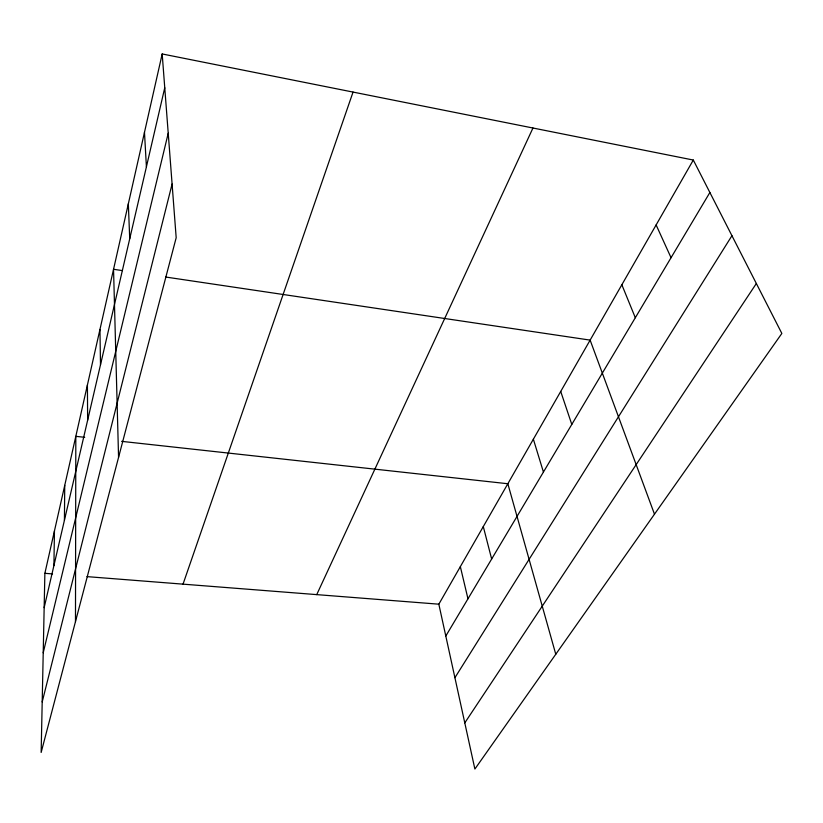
<?xml version="1.0" encoding="UTF-8"?>
<svg xmlns="http://www.w3.org/2000/svg" width="823" height="823" viewBox="0 0 823 823"><rect width="100%" height="100%" fill="white"/><g stroke="black" fill="none" stroke-linecap="round" stroke-linejoin="round"><path stroke-width="1.23" d="M75.479 621.602L75.819 436.334L84.718 437.311M64.42 520.301L64.739 485.385M53.917 565.576L54.452 530.928M162.182 53.958L44.874 573.322L41.15 752.459L176.184 237.734L162.182 53.958L693.305 160.043L781.85 333.449L474.881 769.042L438.834 604.185L693.305 160.043M44.154 607.652L164.754 87.783M43.218 652.783L168.221 133.233M42.199 701.937L172.089 184.043M183.035 584.145L353.046 92.073M316.732 594.618L532.965 128.007M445.799 636.035L709.879 192.489M454.913 677.71L731.945 235.707M464.789 722.882L756.347 283.503M44.874 573.322L52.528 573.919M86.971 576.625L438.834 604.185M121.609 441.354L507.842 483.739L555.772 654.264M122.442 270.602L113.543 269.286L118.563 457.372M165.67 277.032L590.132 340.115L654.48 514.19M656.126 224.936L671.043 257.702M621.849 284.768L635.315 317.719M560.72 391.45L571.79 424.411M533.366 439.204L543.427 472.042M483.296 526.586L491.65 559.012M460.345 566.646L467.968 598.794M144.478 132.328L146.412 166.853M128.326 203.816L129.725 238.783M99.953 329.467L100.499 364.764M87.413 384.969L87.639 420.234"/></g></svg>
